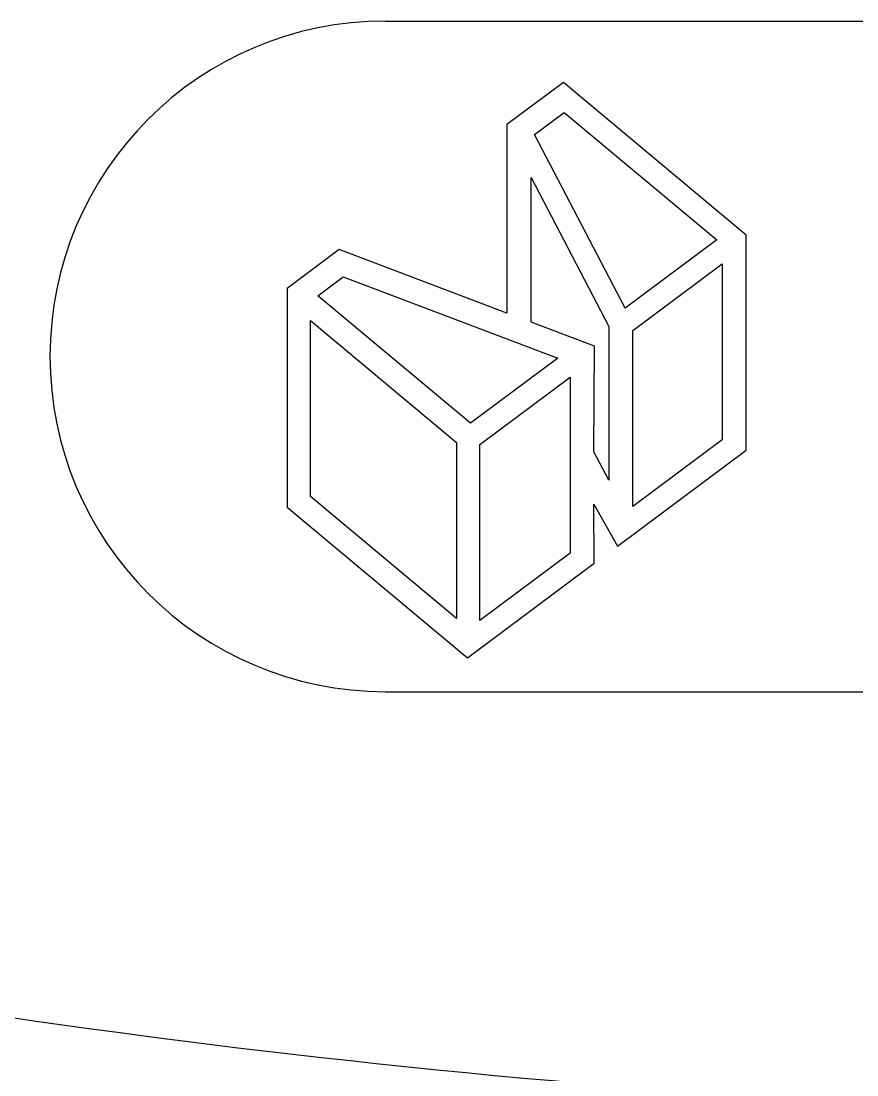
# Model space of a CAD drawing. Extents: x 79 to 365, y 158 to 362.
# Drawn here: x 113.23 to 121.95, y 329.24 to 340.24 of the extents above; entities that cross this region are included whole.
import ezdxf

# ---------------------------------------------------------------- set-up
doc = ezdxf.new("R2010")
doc.units = 0
doc.layers.get('0').update_dxf_attribs({"linetype": 'CONTINUOUS'})

msp = doc.modelspace()

# ---------------------------------------------------------------- linework, layer by layer
at = {"color": 7, "linetype": 'CONTINUOUS'}
for p, q in [((117.031, 340.244), (138.031, 340.244)), ((118.891, 339.603), (118.301, 339.164)), ((120.799, 338.01), (118.891, 339.603)), ((118.588, 339.06), (118.899, 339.291)), ((118.899, 339.291), (120.491, 337.961)), ((118.301, 339.164), (118.301, 337.195)), ((119.534, 337.248), (118.588, 339.06)), ((118.552, 337.1), (118.552, 338.611)), ((118.552, 338.611), (119.363, 337.057)), ((120.491, 337.961), (119.534, 337.248)), ((120.799, 335.766), (120.799, 338.01)), ((116.55, 337.859), (116.006, 337.454)), ((118.301, 337.195), (116.55, 337.859)), ((119.614, 337.015), (120.547, 337.709)), ((120.547, 337.709), (120.547, 335.872)), ((116.327, 337.375), (116.592, 337.573)), ((116.592, 337.573), (118.831, 336.725)), ((116.006, 337.454), (116.006, 335.17)), ((117.919, 336.045), (116.327, 337.375)), ((116.249, 335.282), (116.249, 337.117)), ((116.249, 337.117), (117.774, 335.844)), ((119.215, 336.849), (118.552, 337.1)), ((119.363, 337.057), (119.363, 335.453)), ((119.614, 335.177), (119.614, 337.015)), ((119.209, 335.748), (119.215, 336.849)), ((118.831, 336.725), (117.919, 336.045)), ((118.017, 335.825), (118.96, 336.527)), ((118.96, 336.527), (118.96, 334.69)), ((117.774, 335.844), (117.774, 334.008)), ((120.547, 335.872), (119.614, 335.177)), ((118.017, 333.987), (118.017, 335.825)), ((119.363, 335.453), (119.209, 335.748)), ((119.453, 334.764), (120.799, 335.766)), ((117.774, 334.008), (116.249, 335.282)), ((119.212, 334.585), (119.209, 335.2)), ((119.209, 335.2), (119.453, 334.764)), ((116.006, 335.17), (117.888, 333.598)), ((118.96, 334.69), (118.017, 333.987)), ((117.888, 333.598), (119.212, 334.585)), ((117.031, 333.244), (138.031, 333.244))]:
    msp.add_line(p, q, dxfattribs=at)
for centre, radius, start, end in [((117.031, 336.744), 3.5, 90, 270), ((127.531, 428.7), 99.9, 258.88912, 281.11088)]:
    msp.add_arc(centre, radius, start, end, dxfattribs=at)

doc.saveas('drawing.dxf')
